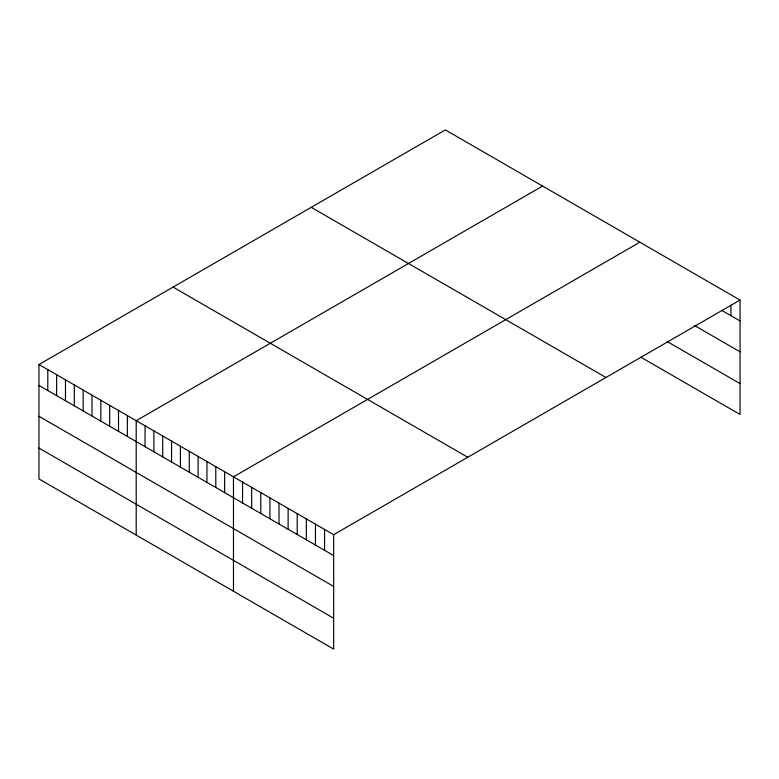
<?xml version="1.0" encoding="UTF-8"?>
<svg xmlns="http://www.w3.org/2000/svg" width="779" height="779" viewBox="0 0 779 779"><rect width="100%" height="100%" fill="white"/><g stroke="black" fill="none" stroke-linecap="round" stroke-linejoin="round"><path stroke-width="1.17" d="M38.95 364.533L333.665 534.686L333.665 649.092L38.95 478.939L38.95 364.533L445.335 129.908L740.05 300.061L740.05 414.467L640.864 357.201M542.593 186.064L136.208 420.689L136.208 535.085M639.851 242.211L233.466 476.836L233.466 591.232M333.665 534.686L740.05 300.061M721.831 310.432L740.05 320.948M694.508 325.515L740.05 351.806M667.175 341.533L740.05 383.609M311.23 207.341L605.945 377.494M173.055 287.11L467.77 457.263M38.95 385.42L333.665 555.573M38.95 416.278L333.665 586.431M38.95 448.081L333.665 618.224M730.945 305.251L730.945 315.69M324.561 529.428L324.561 550.315M315.446 524.17L315.446 545.057M306.342 518.911L306.342 539.798M297.227 513.653L297.227 534.54M288.123 508.395L288.123 529.282M279.009 503.137L279.009 524.024M269.904 497.878L269.904 518.765M260.79 492.61L260.79 513.497M251.685 487.352L251.685 508.239M242.571 482.094L242.571 502.981M224.625 471.733L224.625 492.62M215.783 466.631L215.783 487.518M206.941 461.528L206.941 482.415M198.1 456.416L198.1 477.303M189.258 451.314L189.258 472.201M180.416 446.211L180.416 467.098M171.575 441.109L171.575 461.996M162.733 435.997L162.733 456.883M153.891 430.894L153.891 451.781M145.05 425.792L145.05 446.679M127.367 415.587L127.367 436.474M118.525 410.475L118.525 431.362M109.683 405.372L109.683 426.259M100.842 400.27L100.842 421.157M92 395.167L92 416.054M83.158 390.055L83.158 410.942M74.317 384.953L74.317 405.84M65.475 379.85L65.475 400.737M56.633 374.748L56.633 395.635M47.792 369.645L47.792 390.532"/></g></svg>
